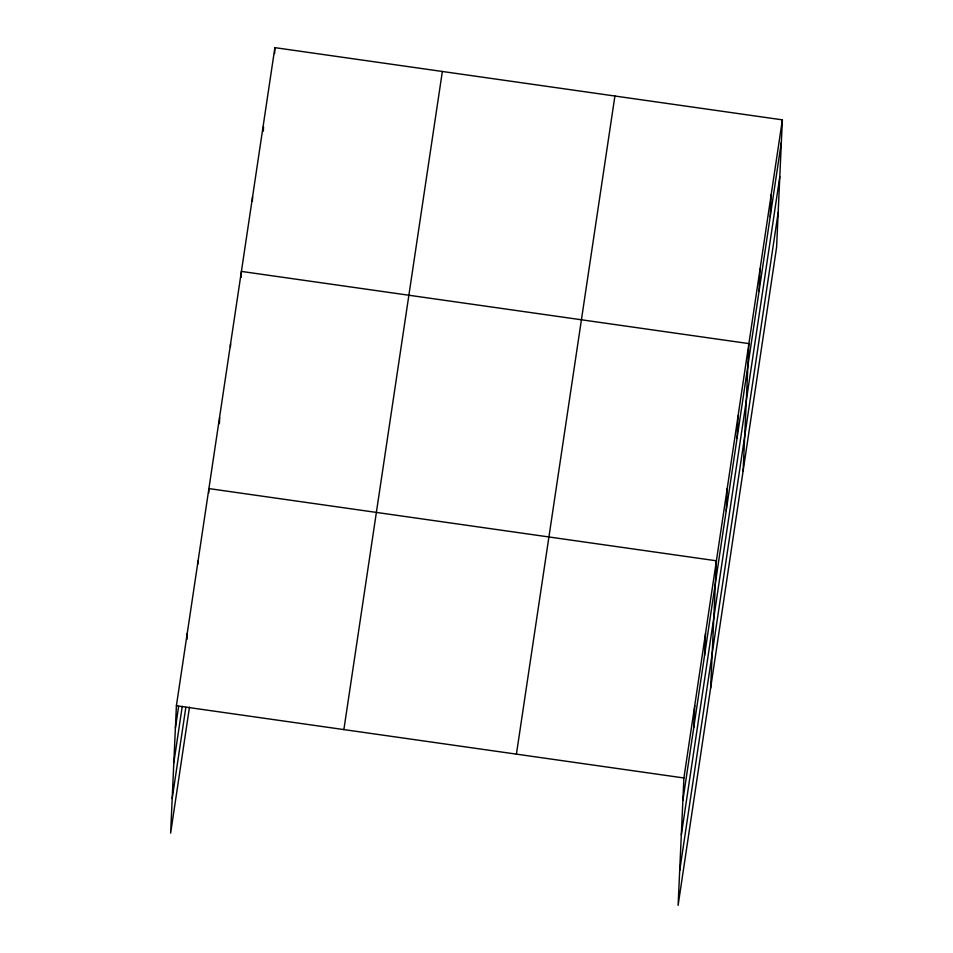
<?xml version="1.0" encoding="UTF-8"?>
<svg xmlns="http://www.w3.org/2000/svg" width="953" height="953" viewBox="0 0 953 953"><rect width="100%" height="100%" fill="white"/><g stroke="black" fill="none" stroke-linecap="round" stroke-linejoin="round"><path stroke-width="1.43" d="M782.377 119.852L683.897 777.97L678.107 905.35L776.6 247.232L782.377 119.852L274.893 47.65L176.4 705.768L170.623 833.148L189.468 707.186M186.967 639.32L187.241 633.376M197.938 563.962L198.069 560.983M208.707 493.046L208.91 488.591L716.394 560.793L710.616 688.173M219.404 423.632L219.666 417.688M230.435 346.773L230.566 343.807M241.133 277.359L241.407 271.414L748.891 343.604L743.114 470.985M252.366 201.286L252.569 196.83M263.326 131.157L263.528 126.701M274.619 53.594L274.893 47.65M693.713 727.866L694.725 705.577M704.553 655.473L705.565 633.185M726.222 510.689L727.234 488.401M737.05 438.297L738.063 415.996M759.041 291.32L760.053 269.02M770.203 216.724L771.215 194.436M175.388 728.068L178.64 706.352M173.815 762.745L182.261 706.28M172.195 798.471L185.847 707.257M343.878 729.593L442.359 71.475M516.419 754.145L614.911 96.027M682.884 800.258L781.365 142.14M681.312 834.947L779.792 176.817M679.692 870.673L778.172 212.555M176.4 705.768L683.897 777.97"/></g></svg>
